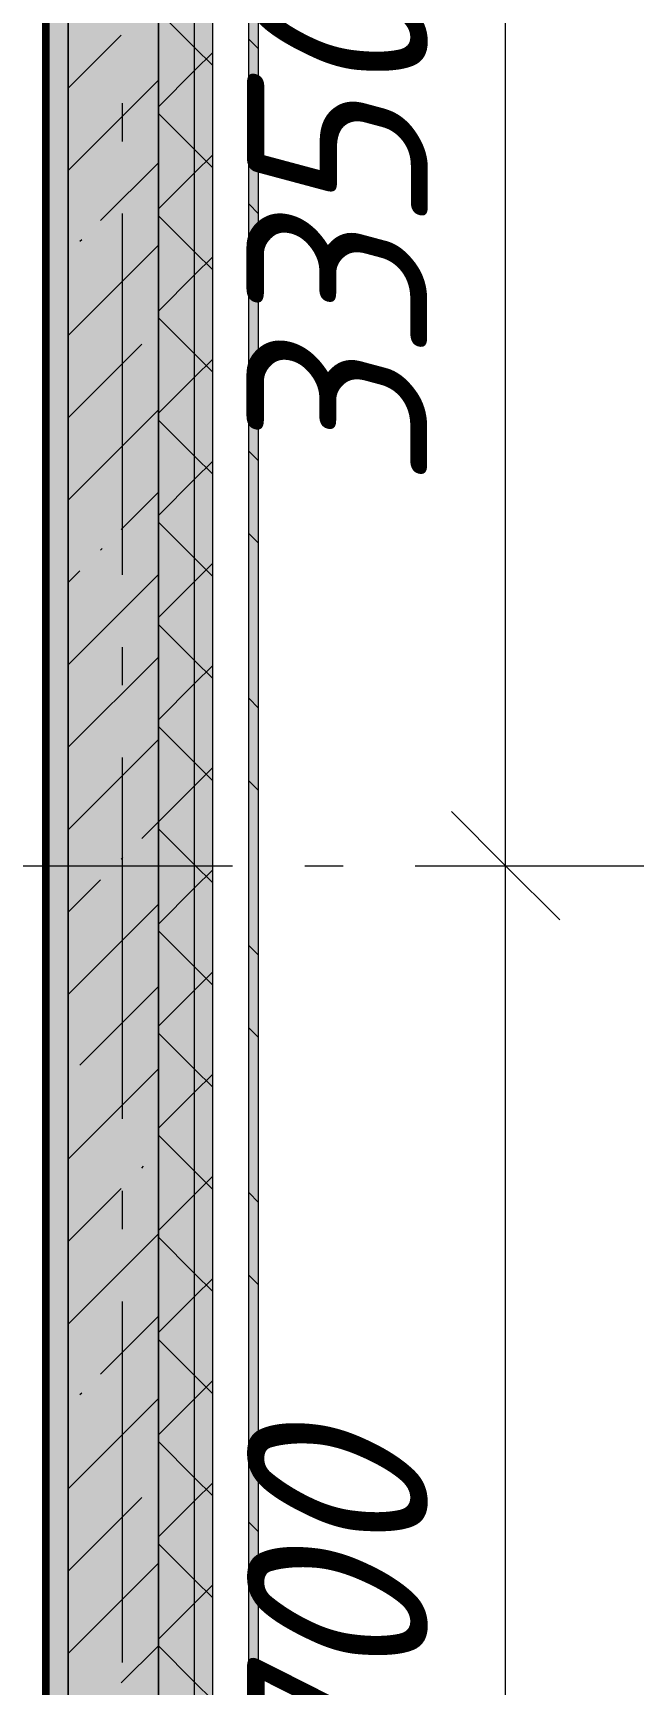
# Model space of a CAD drawing. Header units: millimetres. Extents: x -537608 to 253996, y -217170 to 186033.
# Drawn here: x -213623 to -211961, y 143003 to 147577 of the extents above; entities that cross this region are included whole.
import ezdxf

# ---------------------------------------------------------------- set-up
doc = ezdxf.new("R2010")
doc.units = ezdxf.units.MM
doc.layers.add('16) Лак 1.6м', color=160, linetype='Continuous', lineweight=90)
doc.layers.add('PDF _Геометрия', color=7, linetype='Continuous')
doc.layers.add('PDF _Текст', color=7, linetype='Continuous')
doc.layers.add('PDF _Сплошная заливка', color=7, linetype='Continuous', true_color=0xffffff)
doc.styles.add('PDF ISOCPEUR Italic', font='isocpeui.ttf')

msp = doc.modelspace()

# ---------------------------------------------------------------- hatches: boundary and pattern name
at = {"layer": 'PDF _Сплошная заливка', "transparency": 33554559}
h = msp.add_hatch(color=256, dxfattribs=at)
h.paths.add_polyline_path([(-212999.1964, 140391.2579), (-212999.1964, 140911.2581), (-213026.1966, 140911.2581), (-213026.1966, 140391.2579)], flags=0)
h.paths.add_polyline_path([(-213026.1966, 141761.2576), (-212999.1964, 141761.2576), (-212999.1964, 149311.2565), (-213026.1966, 149311.2565), (-213026.1966, 143549.4642)], flags=0)
h.paths.add_polyline_path([(-212999.1964, 162961.253), (-212999.1964, 164261.2537), (-213026.1966, 164261.2537), (-213026.1966, 162961.253)], flags=0)
h.paths.add_polyline_path([(-212999.1964, 165961.2517), (-212999.1964, 167261.2524), (-213026.1966, 167261.2524), (-213026.1966, 165961.2517)], flags=0)
h.paths.add_polyline_path([(-212999.1964, 168961.2525), (-212999.1964, 170261.2532), (-213026.1966, 170261.2532), (-213026.1966, 168961.2525)], flags=0)
h.paths.add_polyline_path([(-213026.1966, 171961.2511), (-212999.1964, 171961.2511), (-212999.1964, 173161.2514), (-213026.1966, 173161.2514)], flags=0)
h.paths.add_polyline_path([(-212999.1964, 174861.2493), (-212999.1964, 179270.9029), (-213026.1966, 179270.9029), (-213026.1966, 174861.2493)], flags=0)
h = msp.add_hatch(color=256, dxfattribs=at)
h.paths.add_polyline_path([(-213176.1955, 140391.2579), (-213126.1959, 140391.2579), (-213126.1959, 140911.2581), (-213176.1955, 140911.2581), (-213176.1955, 140717.6694)], flags=0)
h.paths.add_polyline_path([(-213176.1955, 141761.2576), (-213126.1959, 141761.2576), (-213126.1959, 149311.2565), (-213176.1955, 149311.2565), (-213176.1955, 143549.4642)], flags=0)
h.paths.add_polyline_path([(-213176.1955, 162961.253), (-213126.1959, 162961.253), (-213126.1959, 164261.2537), (-213176.1955, 164261.2537), (-213176.1955, 163372.0366)], flags=0)
h.paths.add_polyline_path([(-213176.1955, 165961.2517), (-213126.1959, 165961.2517), (-213126.1959, 167261.2524), (-213176.1955, 167261.2524), (-213176.1955, 166203.8314)], flags=0)
h.paths.add_polyline_path([(-213176.1955, 168961.2525), (-213126.1959, 168961.2525), (-213126.1959, 170261.2532), (-213176.1955, 170261.2532), (-213176.1955, 169035.6284)], flags=0)
h.paths.add_polyline_path([(-213126.1959, 171961.2511), (-213126.1959, 173161.2514), (-213176.1955, 173161.2514), (-213176.1955, 171961.2511)], flags=0)
h.paths.add_polyline_path([(-213176.1955, 174861.2493), (-213126.1959, 174861.2493), (-213126.1959, 179120.9023), (-213176.1955, 179120.9023), (-213176.1955, 177531.0151)], flags=0)
h = msp.add_hatch(color=256, dxfattribs=at)
h.paths.add_polyline_path([(-213238.0699, 140391.2579), (-213176.1955, 140391.2579), (-213176.1955, 140911.2581), (-213276.196, 140911.2581), (-213276.196, 140391.2579)], flags=0)
h.paths.add_polyline_path([(-213238.0699, 141761.2576), (-213176.1955, 141761.2576), (-213176.1955, 149311.2565), (-213276.196, 149311.2565), (-213276.196, 141761.2576)], flags=0)
h.paths.add_polyline_path([(-213176.1955, 162961.253), (-213176.1955, 164261.2537), (-213276.196, 164261.2537), (-213276.196, 162961.253), (-213238.0699, 162961.253)], flags=0)
h.paths.add_polyline_path([(-213176.1955, 165961.2517), (-213176.1955, 167261.2524), (-213276.196, 167261.2524), (-213276.196, 165961.2517), (-213238.0699, 165961.2517)], flags=0)
h.paths.add_polyline_path([(-213176.1955, 168961.2525), (-213176.1955, 170261.2532), (-213276.196, 170261.2532), (-213276.196, 168961.2525), (-213238.0699, 168961.2525)], flags=0)
h.paths.add_polyline_path([(-213238.0699, 171961.2511), (-213176.1955, 171961.2511), (-213176.1955, 173161.2514), (-213276.196, 173161.2514), (-213276.196, 171961.2511)], flags=0)
h.paths.add_polyline_path([(-213276.196, 174861.2493), (-213176.1955, 174861.2493), (-213176.1955, 179020.9019), (-213276.196, 179020.9019), (-213276.196, 174870.9032)], flags=0)
h = msp.add_hatch(color=256, dxfattribs=at)
h.paths.add_polyline_path([(-213526.1963, 140171.2573), (-213276.196, 140171.2573), (-213276.196, 140861.2579), (-213526.1963, 140861.2579), (-213526.1963, 140421.2571)], flags=0)
h.paths.add_polyline_path([(-213276.196, 141861.2569), (-213276.196, 148521.2561), (-213526.1963, 148521.2561), (-213526.1963, 141861.2569)], flags=0)
at = {"layer": 'PDF _Сплошная заливка', "true_color": 0x56bc34, "transparency": 33554559}
h = msp.add_hatch(color=85, dxfattribs=at)
h.paths.add_polyline_path([(-213586.1959, 140421.2571), (-213526.1963, 140421.2571), (-213526.1963, 140861.2579), (-213586.1959, 140861.2579), (-213586.1959, 140481.2579)], flags=0)
h.paths.add_polyline_path([(-213586.1959, 141861.2569), (-213526.1963, 141861.2569), (-213526.1963, 148461.2554), (-213586.1959, 148461.2554), (-213586.1959, 143549.4642)], flags=0)

# ---------------------------------------------------------------- linework, layer by layer
at = {"layer": '16) Лак 1.6м'}
msp.add_lwpolyline([(-216866.1969, 140631.2573), (-216866.1969, 140481.2579), (-213586.1959, 140481.2579), (-213586.1959, 148461.2554), (-215999.3038, 148491.2568)], dxfattribs=at)
at = {"layer": 'PDF _Геометрия', "lineweight": 9}
for p, q in [((-213176.1955, 141761.2576), (-213176.1955, 149311.2565)), ((-213126.1959, 141761.2576), (-213126.1959, 149311.2565)), ((-213026.1966, 141761.2576), (-213026.1966, 149311.2565)), ((-212999.1964, 141761.2576), (-212999.1964, 149311.2565)), ((-212315.765, 145271.2564), (-212315.765, 148621.2564)), ((-213276.196, 141861.2569), (-213276.196, 148521.2561)), ((-213276.196, 148521.2561), (-213276.196, 141761.2576)), ((-213586.1959, 148461.2554), (-213586.1959, 141861.2569)), ((-213526.1963, 141861.2569), (-213526.1963, 148461.2554)), ((-213526.1963, 148461.2554), (-213526.1963, 141861.2569)), ((-213596.1964, 142781.3119), (-213596.1964, 147701.3102)), ((-213176.1955, 147536.5489), (-213276.196, 147636.5493)), ((-213526.1963, 147423.8246), (-213379.3854, 147570.6345)), ((-213126.1959, 147486.5487), (-213176.1955, 147536.5489)), ((-213176.1955, 147472.6385), (-213126.1959, 147522.6387)), ((-213276.196, 147372.6382), (-213176.1955, 147472.6385)), ((-213526.1963, 147195.7256), (-213276.196, 147445.7245)), ((-213176.1955, 147253.7068), (-213276.196, 147353.7072)), ((-213126.1959, 147203.7066), (-213176.1955, 147253.7068)), ((-213176.1955, 147189.7964), (-213126.1959, 147239.7966)), ((-213436.4107, 147057.4134), (-213276.196, 147217.6276)), ((-213276.196, 147089.796), (-213176.1955, 147189.7964)), ((-213176.1955, 146970.8647), (-213276.196, 147070.863)), ((-213493.4344, 147000.3881), (-213488.6935, 147005.129)), ((-213526.1963, 146739.5277), (-213276.196, 146989.5287)), ((-213126.1959, 146920.8645), (-213176.1955, 146970.8647)), ((-213176.1955, 146906.9543), (-213126.1959, 146956.9545)), ((-213276.196, 146806.9539), (-213176.1955, 146906.9543)), ((-213176.1955, 146688.0204), (-213276.196, 146788.0208)), ((-213526.1963, 146511.4309), (-213322.3612, 146715.2661)), ((-213126.1959, 146638.0203), (-213176.1955, 146688.0204)), ((-213176.1955, 146624.11), (-213126.1959, 146674.1102)), ((-213276.196, 146524.1118), (-213176.1955, 146624.11)), ((-213526.1963, 146283.3319), (-213276.196, 146533.3307)), ((-213176.1955, 146405.1784), (-213276.196, 146505.1787)), ((-213126.1959, 146355.1781), (-213176.1955, 146405.1784)), ((-213176.1955, 146341.2679), (-213126.1959, 146391.2681)), ((-213379.3854, 146202.0429), (-213276.196, 146305.2339)), ((-213276.196, 146241.2675), (-213176.1955, 146341.2679)), ((-213176.1955, 146122.3362), (-213276.196, 146222.3366)), ((-213436.4107, 146145.0197), (-213431.6693, 146149.7605)), ((-213126.1959, 146072.336), (-213176.1955, 146122.3362)), ((-213526.1963, 146055.2329), (-213493.4344, 146087.9944)), ((-213526.1963, 145827.134), (-213276.196, 146077.135)), ((-213176.1955, 146058.4258), (-213126.1959, 146108.426)), ((-213276.196, 145958.4254), (-213176.1955, 146058.4258)), ((-213176.1955, 145839.4941), (-213276.196, 145939.4923)), ((-213526.1963, 145599.0372), (-213276.196, 145849.036)), ((-213126.1959, 145789.4939), (-213176.1955, 145839.4941)), ((-213176.1955, 145775.5837), (-213126.1959, 145825.5839)), ((-213276.196, 145675.5833), (-213176.1955, 145775.5837)), ((-213526.1963, 145370.9382), (-213276.196, 145620.937)), ((-213176.1955, 145556.6498), (-213276.196, 145656.6502)), ((-213126.1959, 145506.6496), (-213176.1955, 145556.6498)), ((-213176.1955, 145492.7394), (-213126.1959, 145542.7396)), ((-213276.196, 145392.7412), (-213176.1955, 145492.7394)), ((-213322.3612, 145346.6744), (-213276.196, 145392.8402)), ((-213176.1955, 145273.8077), (-213276.196, 145373.8081)), ((-213379.3854, 145289.6491), (-213374.6446, 145294.3921)), ((-213126.1959, 145223.8075), (-213176.1955, 145273.8077)), ((-213176.1955, 145209.8973), (-213126.1959, 145259.8975)), ((-212527.8966, 145271.2564), (-212315.765, 145271.2564)), ((-212315.765, 140571.2577), (-212315.765, 145271.2564)), ((-212315.765, 145271.2564), (-212075.7645, 145271.2564)), ((-213526.1963, 145142.8392), (-213436.4107, 145232.626)), ((-213276.196, 145109.8969), (-213176.1955, 145209.8973)), ((-213526.1963, 144914.7403), (-213276.196, 145164.7413)), ((-213176.1955, 144990.9656), (-213276.196, 145090.966)), ((-213126.1959, 144940.9654), (-213176.1955, 144990.9656)), ((-213493.4344, 144719.4028), (-213276.196, 144936.6423)), ((-213176.1955, 144927.0552), (-213126.1959, 144977.0553)), ((-213276.196, 144827.0548), (-213176.1955, 144927.0552)), ((-213176.1955, 144708.1235), (-213276.196, 144808.1217)), ((-213526.1963, 144458.5445), (-213276.196, 144708.5433)), ((-213126.1959, 144658.1233), (-213176.1955, 144708.1235)), ((-213176.1955, 144644.2131), (-213126.1959, 144694.2132)), ((-213276.196, 144544.2126), (-213176.1955, 144644.2131)), ((-213176.1955, 144425.2792), (-213276.196, 144525.2796)), ((-213322.3612, 144434.2807), (-213317.6193, 144439.0215)), ((-213126.1959, 144375.279), (-213176.1955, 144425.2792)), ((-213176.1955, 144361.3688), (-213126.1959, 144411.369)), ((-213526.1963, 144230.4456), (-213379.3854, 144377.2554)), ((-213276.196, 144261.3705), (-213176.1955, 144361.3688)), ((-213526.1963, 144002.3466), (-213276.196, 144252.3475)), ((-213176.1955, 144142.4371), (-213276.196, 144242.4375)), ((-213126.1959, 144092.4369), (-213176.1955, 144142.4371)), ((-213176.1955, 144078.5267), (-213126.1959, 144128.5269)), ((-213276.196, 143978.5263), (-213176.1955, 144078.5267)), ((-213436.4107, 143864.0344), (-213276.196, 144024.2486)), ((-213176.1955, 143859.595), (-213276.196, 143959.5954)), ((-213126.1959, 143809.5948), (-213176.1955, 143859.595)), ((-213176.1955, 143795.6845), (-213126.1959, 143845.6848)), ((-213526.1963, 143546.1508), (-213276.196, 143796.1496)), ((-213493.4344, 143807.0091), (-213488.6935, 143811.752)), ((-213276.196, 143695.6842), (-213176.1955, 143795.6845)), ((-213176.1955, 143576.7528), (-213276.196, 143676.7511)), ((-213126.1959, 143526.7527), (-213176.1955, 143576.7528)), ((-213176.1955, 143512.8424), (-213126.1959, 143562.8426)), ((-213526.1963, 143318.0518), (-213322.3612, 143521.887)), ((-213276.196, 143412.8421), (-213176.1955, 143512.8424)), ((-213176.1955, 143293.9086), (-213276.196, 143393.909)), ((-213526.1963, 143089.9529), (-213276.196, 143339.9538)), ((-213126.1959, 143243.9084), (-213176.1955, 143293.9086)), ((-213176.1955, 143229.9982), (-213126.1959, 143279.9984)), ((-213276.196, 143129.9999), (-213176.1955, 143229.9982)), ((-213379.3854, 143008.6649), (-213276.196, 143111.8548)), ((-213176.1955, 143011.0665), (-213276.196, 143111.0669)), ((-213126.1959, 142961.0663), (-213176.1955, 143011.0665))]:
    msp.add_line(p, q, dxfattribs=at)
at = {"layer": 'PDF _Геометрия', "color": 8, "lineweight": 9, "true_color": 0x787878}
for p, q in [((-212999.1964, 147532.5918), (-213026.1966, 147559.592)), ((-212999.1964, 147076.396), (-213026.1966, 147103.3962)), ((-212999.1964, 146848.2971), (-213026.1966, 146875.2973)), ((-212999.1964, 146392.0991), (-213026.1966, 146419.0993)), ((-212999.1964, 146164.0023), (-213026.1966, 146191.0025)), ((-212999.1964, 145707.8044), (-213026.1966, 145734.8046)), ((-212999.1964, 145479.7054), (-213026.1966, 145506.7056)), ((-212999.1964, 145023.5096), (-213026.1966, 145050.5098)), ((-212999.1964, 144795.4107), (-213026.1966, 144822.4108)), ((-212999.1964, 144339.2149), (-213026.1966, 144366.213)), ((-212999.1964, 144111.1159), (-213026.1966, 144138.1161)), ((-212999.1964, 143654.918), (-213026.1966, 143681.9182)), ((-212999.1964, 143426.819), (-213026.1966, 143453.8192))]:
    msp.add_line(p, q, dxfattribs=at)
at = {"layer": 'PDF _Геометрия', "color": 253, "lineweight": 9, "true_color": 0xaaaaaa}
for p, q in [((-213376.1958, 147276.6659), (-213376.1958, 147382.5008)), ((-213376.1958, 146076.6677), (-213376.1958, 147076.6673)), ((-213596.1964, 147021.2567), (-213586.1959, 147021.2567)), ((-213586.1959, 147021.2567), (-213596.1964, 147021.2567)), ((-213596.1964, 146721.2577), (-213586.1959, 146721.2577)), ((-213586.1959, 146721.2577), (-213596.1964, 146721.2577)), ((-213596.1964, 146421.2566), (-213586.1959, 146421.2566)), ((-213586.1959, 146421.2566), (-213596.1964, 146421.2566)), ((-213596.1964, 146121.2576), (-213586.1959, 146121.2576)), ((-213586.1959, 146121.2576), (-213596.1964, 146121.2576)), ((-213376.1958, 145770.8343), (-213376.1958, 145876.667)), ((-213596.1964, 145821.2565), (-213586.1959, 145821.2565)), ((-213586.1959, 145821.2565), (-213596.1964, 145821.2565)), ((-213376.1958, 144570.8339), (-213376.1958, 145570.8335)), ((-213596.1964, 145521.2574), (-213586.1959, 145521.2574)), ((-213586.1959, 145521.2574), (-213596.1964, 145521.2574)), ((-214071.4577, 145271.2564), (-213071.4565, 145271.2564)), ((-212871.4574, 145271.2564), (-212765.6252, 145271.2564)), ((-212565.6244, 145271.2564), (-211565.6243, 145271.2564)), ((-213596.1964, 145221.2563), (-213586.1959, 145221.2563)), ((-213586.1959, 145221.2563), (-213596.1964, 145221.2563)), ((-213596.1964, 144921.2572), (-213586.1959, 144921.2572)), ((-213586.1959, 144921.2572), (-213596.1964, 144921.2572)), ((-213596.1964, 144621.2561), (-213586.1959, 144621.2561)), ((-213586.1959, 144621.2561), (-213596.1964, 144621.2561)), ((-213376.1958, 144265.0005), (-213376.1958, 144370.8331)), ((-213596.1964, 144321.2571), (-213586.1959, 144321.2571)), ((-213586.1959, 144321.2571), (-213596.1964, 144321.2571)), ((-213376.1958, 143065.0001), (-213376.1958, 144064.9997)), ((-213596.1964, 144021.2581), (-213586.1959, 144021.2581)), ((-213586.1959, 144021.2581), (-213596.1964, 144021.2581)), ((-213596.1964, 143721.257), (-213586.1959, 143721.257)), ((-213586.1959, 143721.257), (-213596.1964, 143721.257)), ((-213596.1964, 143421.258), (-213586.1959, 143421.258)), ((-213586.1959, 143421.258), (-213596.1964, 143421.258)), ((-213586.1959, 143121.2568), (-213596.1964, 143121.2568))]:
    msp.add_line(p, q, dxfattribs=at)
at = {"layer": 'PDF _Геометрия', "lineweight": 20}
for p, q in [((-212465.7645, 145421.257), (-212315.765, 145271.2564)), ((-212315.765, 145271.2564), (-212165.7644, 145121.258))]:
    msp.add_line(p, q, dxfattribs=at)
at = {"layer": 'PDF _Геометрия', "color": 9, "lineweight": 9, "true_color": 0xc0c0c0}
msp.add_line((-213586.1959, 143121.2568), (-213596.1964, 143121.2568), dxfattribs=at)

# ---------------------------------------------------------------- texts
at = {"layer": 'PDF _Текст', "char_height": 500, "attachment_point": 4, "rotation": 90, "style": 'PDF ISOCPEUR Italic'}
for s, insert in [('3350', (-212781.2788, 146314.1837)), ('4700', (-212781.2788, 142270.0296))]:
    msp.add_mtext(s, dxfattribs=dict(at, insert=insert))

doc.saveas('drawing.dxf')
